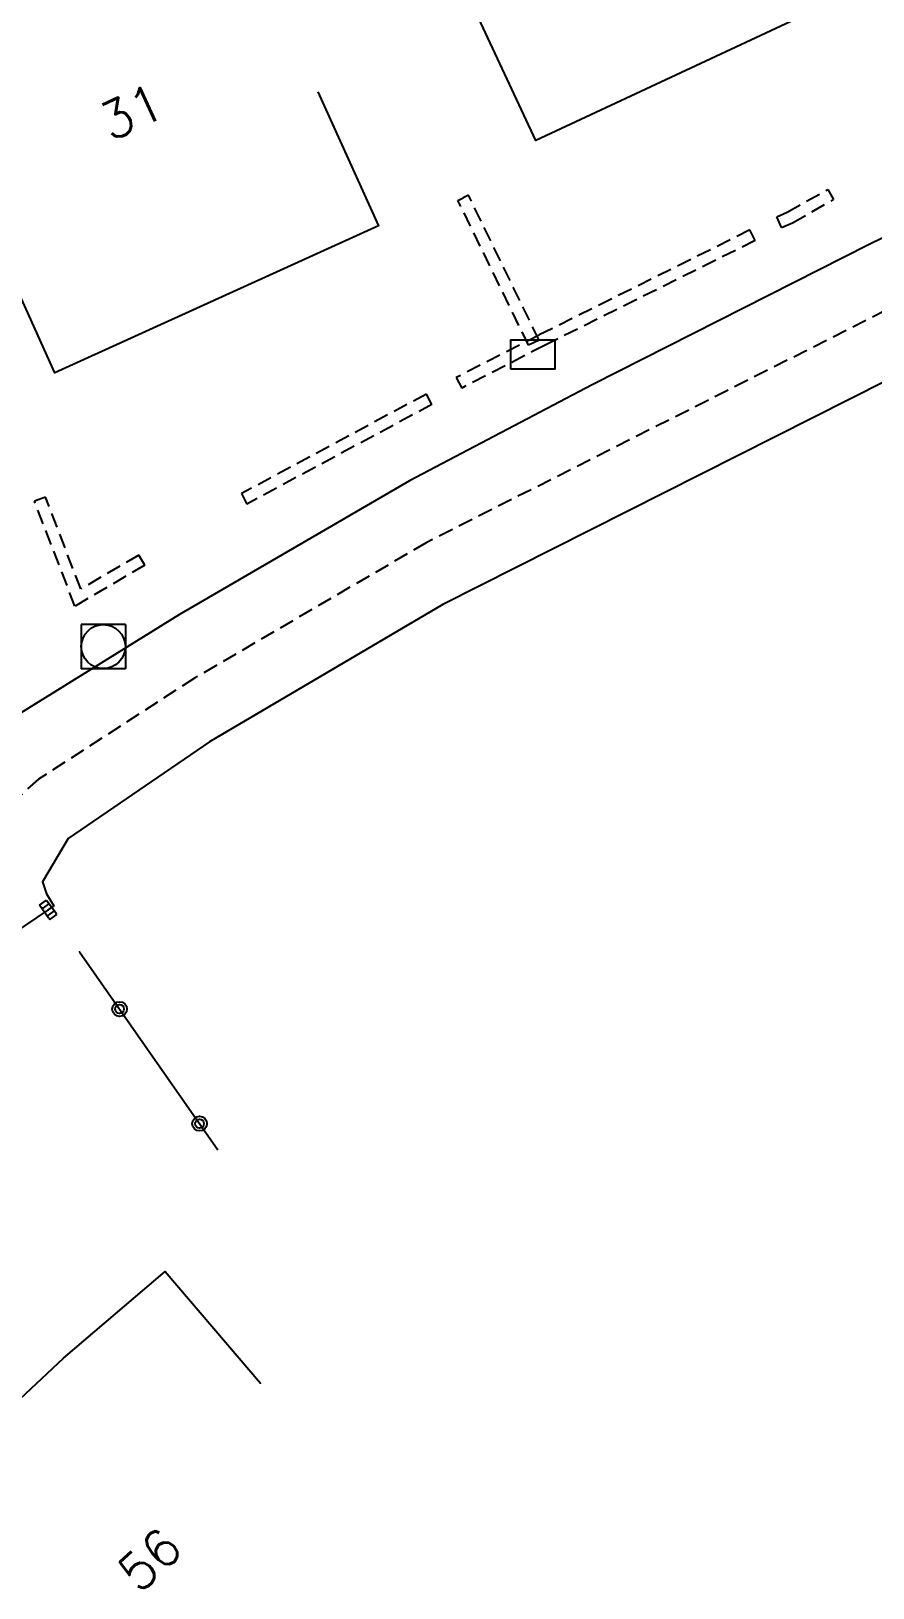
# Model space of a CAD drawing. Header units: millimetres. Extents: x 133000 to 134000, y 143000 to 144000.
# Drawn here: x 133682 to 133710.6, y 143072.4 to 143125.3 of the extents above; entities that cross this region are included whole.
import ezdxf
from ezdxf.enums import TextEntityAlignment as Align

# ---------------------------------------------------------------- set-up
doc = ezdxf.new("R2010")
doc.units = ezdxf.units.MM
doc.linetypes.add('DASHED', pattern=[0.75, 0.5, -0.25])
doc.layers.get('0').update_dxf_attribs({"linetype": 'CONTINUOUS'})
for name, color, linetype in [('W0001', 6, 'DASHED'), ('W0008', 7, 'CONTINUOUS'), ('W0100', 7, 'CONTINUOUS'), ('W0112', 1, 'DASHED'), ('W0322', 7, 'CONTINUOUS'), ('W0400', 7, 'CONTINUOUS'), ('W0420', 7, 'CONTINUOUS'), ('W0991', 7, 'CONTINUOUS'), ('W1471', 7, 'CONTINUOUS')]:
    doc.layers.add(name, color=color, linetype=linetype)
doc.styles.get("Standard").update_dxf_attribs({"font": 'romans.shx', "width": 0.85})

# ---------------------------------------------------------------- blocks, each defined once
blk = doc.blocks.new('T1471')
at = {"color": 0, "linetype": 'Continuous', "flags": 128}
blk.add_lwpolyline([(-0.75, -0.5), (-0.75, 0.5), (0.75, 0.5), (0.75, -0.5), (-0.75, -0.5)], dxfattribs=at)
blk = doc.blocks.new('T420')
for p, q in [((0.75, 0.75), (-0.75, 0.75)), ((-0.75, 0.75), (-0.75, -0.75)), ((0.75, 0.75), (0.75, -0.75)), ((0.75, -0.75), (-0.75, -0.75))]:
    blk.add_line(p, q)
blk.add_ellipse((0, 0), major_axis=(-0.53, 0.53), ratio=1, start_param=3.926991, end_param=10.210176)
blk = doc.blocks.new('T400')
for p, q in [((-0.15, 0.3), (0.15, 0.3)), ((-0.15, -0.25), (-0.15, 0.3)), ((-0.15, 0.15), (0.15, 0.15)), ((-0.15, 0), (0.15, 0)), ((0.15, 0.3), (0.15, -0.25)), ((-0.15, -0.15), (0.15, -0.15)), ((-0.15, -0.25), (-0.15, -0.3)), ((-0.15, -0.3), (0.15, -0.3)), ((0.15, -0.3), (0.15, -0.25))]:
    blk.add_line(p, q)
blk = doc.blocks.new('t322o')
at = {"color": 0, "linetype": 'Continuous'}
for radius in [0.25, 0.15]:
    blk.add_circle((0, 0), radius, dxfattribs=at)

msp = doc.modelspace()

# ---------------------------------------------------------------- linework, layer by layer
at = {"layer": 'W0001'}
msp.add_lwpolyline([(133887.803, 143192.712), (133877.226, 143188.392), (133866.134, 143185.24), (133855.597, 143181.194), (133818.551, 143166.504), (133782.756, 143149.812), (133755.214, 143136.942), (133717.738, 143119.203), (133695.428, 143107.929), (133687.553, 143103.323), (133682.256, 143099.888), (133676.916, 143095.236), (133663.406, 143083.184)], dxfattribs=at)
at = {"layer": 'W0008'}
for points in [[(133719.338, 143122.366), (133710.481, 143118.07), (133701.068, 143113.3), (133694.861, 143110.03), (133687.04, 143105.485), (133681.259, 143101.9), (133676.96, 143098.964), (133674.698, 143097.338), (133674.301, 143097.038), (133670.969, 143094.287), (133668.825, 143092.415), (133665.509, 143089.35), (133661.319, 143085.356)], [(133721.124, 143118.507), (133695.995, 143105.828), (133688.066, 143101.161), (133683.254, 143097.875), (133682.383, 143096.401), (133682.519, 143095.991), (133682.776, 143095.589), (133682.582, 143095.449), (133679.133, 143093.133), (133676.423, 143091.17), (133674.575, 143089.602), (133669.938, 143085.233), (133665.492, 143081.011)]]:
    msp.add_lwpolyline(points, dxfattribs=at)
at = {"layer": 'W0100'}
for points in [[(133710.037, 143126.69), (133699.154, 143121.599), (133697.036, 143126.128)], [(133691.741, 143123.252), (133693.807, 143118.698), (133682.809, 143113.709), (133680.743, 143118.262)], [(133676.469, 143074.005), (133683.1, 143080.213), (133686.554, 143083.163), (133689.801, 143079.361), (133689.801, 143079.361), (133689.801, 143079.361), (133689.801, 143079.361), (133689.801, 143079.361), (133689.801, 143079.361), (133689.801, 143079.361), (133689.801, 143079.361), (133689.801, 143079.361), (133689.801, 143079.361), (133689.801, 143079.361), (133689.801, 143079.361), (133689.801, 143079.361), (133689.801, 143079.361), (133689.801, 143079.361), (133689.801, 143079.361), (133689.801, 143079.361), (133689.801, 143079.361), (133689.801, 143079.361), (133689.801, 143079.361), (133689.801, 143079.361), (133689.801, 143079.361), (133689.801, 143079.361), (133689.801, 143079.361), (133689.801, 143079.361), (133689.801, 143079.361), (133689.801, 143079.361), (133689.801, 143079.361), (133689.801, 143079.361), (133689.801, 143079.361), (133689.801, 143079.361), (133689.801, 143079.361), (133689.801, 143079.361), (133689.801, 143079.361), (133689.801, 143079.361), (133689.801, 143079.361), (133689.801, 143079.361), (133689.801, 143079.361), (133689.801, 143079.361), (133689.801, 143079.361), (133689.801, 143079.361), (133689.801, 143079.361), (133689.801, 143079.361), (133689.801, 143079.361), (133689.801, 143079.361), (133689.801, 143079.361), (133689.801, 143079.361), (133689.801, 143079.361), (133689.801, 143079.361), (133689.801, 143079.361), (133689.801, 143079.361), (133689.801, 143079.361), (133689.801, 143079.361), (133689.801, 143079.361), (133689.801, 143079.361), (133689.801, 143079.361), (133689.801, 143079.361), (133689.801, 143079.361), (133689.801, 143079.361), (133689.801, 143079.361), (133689.801, 143079.361), (133689.801, 143079.361), (133689.801, 143079.361), (133689.801, 143079.361), (133689.801, 143079.361), (133689.801, 143079.361), (133689.801, 143079.361), (133689.801, 143079.361), (133689.801, 143079.361), (133689.801, 143079.361), (133689.801, 143079.361), (133689.801, 143079.361), (133689.801, 143079.361), (133689.801, 143079.361), (133689.801, 143079.361), (133689.801, 143079.361), (133689.801, 143079.361), (133689.801, 143079.361), (133689.801, 143079.361), (133689.801, 143079.361), (133689.801, 143079.361), (133689.801, 143079.361), (133689.801, 143079.361), (133689.801, 143079.361), (133689.801, 143079.361), (133689.801, 143079.361), (133689.801, 143079.361), (133689.801, 143079.361), (133689.801, 143079.361), (133689.801, 143079.361), (133689.801, 143079.361), (133689.801, 143079.361), (133689.801, 143079.361), (133689.801, 143079.361), (133689.801, 143079.361), (133689.801, 143079.361), (133689.801, 143079.361), (133689.801, 143079.361), (133689.801, 143079.361), (133689.801, 143079.361), (133689.801, 143079.361), (133689.801, 143079.361), (133689.801, 143079.361), (133689.801, 143079.361), (133689.801, 143079.361), (133689.801, 143079.361), (133689.801, 143079.361), (133689.801, 143079.361), (133689.801, 143079.361), (133689.801, 143079.361), (133689.801, 143079.361), (133689.801, 143079.361), (133689.801, 143079.361), (133689.801, 143079.361), (133689.801, 143079.361), (133689.801, 143079.361)]]:
    msp.add_lwpolyline(points, dxfattribs=at)
at = {"layer": 'W0112'}
for points in [[(133699.265, 143114.819), (133698.905, 143114.643), (133696.506, 143119.564), (133696.686, 143119.651), (133696.686, 143119.651), (133696.686, 143119.651), (133696.686, 143119.651), (133696.686, 143119.651), (133696.686, 143119.651), (133696.686, 143119.651), (133696.686, 143119.651), (133696.686, 143119.651), (133696.686, 143119.651), (133696.686, 143119.651), (133696.686, 143119.651), (133696.686, 143119.651), (133696.686, 143119.651), (133696.686, 143119.651), (133696.686, 143119.651), (133696.686, 143119.651), (133696.686, 143119.651), (133696.686, 143119.651), (133696.686, 143119.651), (133696.686, 143119.651), (133696.686, 143119.651), (133696.686, 143119.651), (133696.686, 143119.651), (133696.686, 143119.651), (133696.686, 143119.651), (133696.686, 143119.651), (133696.686, 143119.651), (133696.686, 143119.651), (133696.686, 143119.651), (133696.686, 143119.651), (133696.686, 143119.651), (133696.686, 143119.651), (133696.686, 143119.651), (133696.686, 143119.651), (133696.686, 143119.651), (133696.686, 143119.651), (133696.686, 143119.651), (133696.686, 143119.651), (133696.686, 143119.651), (133696.686, 143119.651), (133696.686, 143119.651), (133696.686, 143119.651), (133696.686, 143119.651), (133696.686, 143119.651), (133696.686, 143119.651), (133696.686, 143119.651), (133696.686, 143119.651), (133696.686, 143119.651), (133696.686, 143119.651), (133696.686, 143119.651), (133696.686, 143119.651), (133696.686, 143119.651), (133696.686, 143119.651), (133696.686, 143119.651), (133696.686, 143119.651), (133696.686, 143119.651), (133696.686, 143119.651), (133696.686, 143119.651), (133696.686, 143119.651), (133696.686, 143119.651), (133696.686, 143119.651), (133696.686, 143119.651), (133696.686, 143119.651), (133696.686, 143119.651), (133696.686, 143119.651), (133696.686, 143119.651), (133696.686, 143119.651), (133696.686, 143119.651), (133696.686, 143119.651), (133696.686, 143119.651), (133696.686, 143119.651), (133696.686, 143119.651), (133696.686, 143119.651), (133696.686, 143119.651), (133696.686, 143119.651), (133696.686, 143119.651), (133696.686, 143119.651), (133696.686, 143119.651), (133696.686, 143119.651), (133696.686, 143119.651), (133696.686, 143119.651), (133696.686, 143119.651), (133696.686, 143119.651), (133696.686, 143119.651), (133696.686, 143119.651), (133696.686, 143119.651), (133696.686, 143119.651), (133696.686, 143119.651), (133696.686, 143119.651), (133696.686, 143119.651), (133696.686, 143119.651), (133696.686, 143119.651), (133696.686, 143119.651), (133696.686, 143119.651), (133696.686, 143119.651), (133696.686, 143119.651), (133696.686, 143119.651), (133696.686, 143119.651), (133696.686, 143119.651), (133696.686, 143119.651), (133696.686, 143119.651), (133696.686, 143119.651), (133696.686, 143119.651), (133696.686, 143119.651), (133696.686, 143119.651), (133696.686, 143119.651), (133696.686, 143119.651), (133696.686, 143119.651), (133696.686, 143119.651), (133696.686, 143119.651), (133696.686, 143119.651), (133696.686, 143119.651), (133696.686, 143119.651), (133696.686, 143119.651), (133696.686, 143119.651), (133696.686, 143119.651)], [(133699.265, 143114.819), (133696.865, 143119.739), (133696.686, 143119.651), (133696.686, 143119.651), (133696.686, 143119.651), (133696.686, 143119.651), (133696.686, 143119.651), (133696.686, 143119.651), (133696.686, 143119.651), (133696.686, 143119.651), (133696.686, 143119.651), (133696.686, 143119.651), (133696.686, 143119.651), (133696.686, 143119.651), (133696.686, 143119.651), (133696.686, 143119.651), (133696.686, 143119.651), (133696.686, 143119.651), (133696.686, 143119.651), (133696.686, 143119.651), (133696.686, 143119.651), (133696.686, 143119.651), (133696.686, 143119.651), (133696.686, 143119.651), (133696.686, 143119.651), (133696.686, 143119.651), (133696.686, 143119.651), (133696.686, 143119.651), (133696.686, 143119.651), (133696.686, 143119.651), (133696.686, 143119.651), (133696.686, 143119.651), (133696.686, 143119.651), (133696.686, 143119.651), (133696.686, 143119.651), (133696.686, 143119.651), (133696.686, 143119.651), (133696.686, 143119.651), (133696.686, 143119.651), (133696.686, 143119.651), (133696.686, 143119.651), (133696.686, 143119.651), (133696.686, 143119.651), (133696.686, 143119.651), (133696.686, 143119.651), (133696.686, 143119.651), (133696.686, 143119.651), (133696.686, 143119.651), (133696.686, 143119.651), (133696.686, 143119.651), (133696.686, 143119.651), (133696.686, 143119.651), (133696.686, 143119.651), (133696.686, 143119.651), (133696.686, 143119.651), (133696.686, 143119.651), (133696.686, 143119.651), (133696.686, 143119.651), (133696.686, 143119.651), (133696.686, 143119.651), (133696.686, 143119.651), (133696.686, 143119.651), (133696.686, 143119.651), (133696.686, 143119.651), (133696.686, 143119.651), (133696.686, 143119.651), (133696.686, 143119.651), (133696.686, 143119.651), (133696.686, 143119.651), (133696.686, 143119.651), (133696.686, 143119.651), (133696.686, 143119.651), (133696.686, 143119.651), (133696.686, 143119.651), (133696.686, 143119.651), (133696.686, 143119.651), (133696.686, 143119.651), (133696.686, 143119.651), (133696.686, 143119.651), (133696.686, 143119.651), (133696.686, 143119.651), (133696.686, 143119.651), (133696.686, 143119.651), (133696.686, 143119.651), (133696.686, 143119.651), (133696.686, 143119.651), (133696.686, 143119.651), (133696.686, 143119.651), (133696.686, 143119.651), (133696.686, 143119.651), (133696.686, 143119.651), (133696.686, 143119.651), (133696.686, 143119.651), (133696.686, 143119.651), (133696.686, 143119.651), (133696.686, 143119.651), (133696.686, 143119.651), (133696.686, 143119.651), (133696.686, 143119.651), (133696.686, 143119.651), (133696.686, 143119.651), (133696.686, 143119.651), (133696.686, 143119.651), (133696.686, 143119.651), (133696.686, 143119.651), (133696.686, 143119.651), (133696.686, 143119.651), (133696.686, 143119.651), (133696.686, 143119.651), (133696.686, 143119.651), (133696.686, 143119.651), (133696.686, 143119.651), (133696.686, 143119.651), (133696.686, 143119.651), (133696.686, 143119.651), (133696.686, 143119.651), (133696.686, 143119.651), (133696.686, 143119.651), (133696.686, 143119.651), (133696.686, 143119.651)], [(133707.502, 143118.642), (133707.343, 143119.009), (133707.703, 143119.165), (133709.077, 143119.94), (133709.274, 143119.592), (133709.274, 143119.592), (133709.274, 143119.592), (133709.274, 143119.592), (133709.274, 143119.592), (133709.274, 143119.592), (133709.274, 143119.592), (133709.274, 143119.592), (133709.274, 143119.592), (133709.274, 143119.592), (133709.274, 143119.592), (133709.274, 143119.592), (133709.274, 143119.592), (133709.274, 143119.592), (133709.274, 143119.592), (133709.274, 143119.592), (133709.274, 143119.592), (133709.274, 143119.592), (133709.274, 143119.592), (133709.274, 143119.592), (133709.274, 143119.592), (133709.274, 143119.592), (133709.274, 143119.592), (133709.274, 143119.592), (133709.274, 143119.592), (133709.274, 143119.592), (133709.274, 143119.592), (133709.274, 143119.592), (133709.274, 143119.592), (133709.274, 143119.592), (133709.274, 143119.592), (133709.274, 143119.592), (133709.274, 143119.592), (133709.274, 143119.592), (133709.274, 143119.592), (133709.274, 143119.592), (133709.274, 143119.592), (133709.274, 143119.592), (133709.274, 143119.592), (133709.274, 143119.592), (133709.274, 143119.592), (133709.274, 143119.592), (133709.274, 143119.592), (133709.274, 143119.592), (133709.274, 143119.592), (133709.274, 143119.592), (133709.274, 143119.592), (133709.274, 143119.592), (133709.274, 143119.592), (133709.274, 143119.592), (133709.274, 143119.592), (133709.274, 143119.592), (133709.274, 143119.592), (133709.274, 143119.592), (133709.274, 143119.592), (133709.274, 143119.592), (133709.274, 143119.592), (133709.274, 143119.592), (133709.274, 143119.592), (133709.274, 143119.592), (133709.274, 143119.592), (133709.274, 143119.592), (133709.274, 143119.592), (133709.274, 143119.592), (133709.274, 143119.592), (133709.274, 143119.592), (133709.274, 143119.592), (133709.274, 143119.592), (133709.274, 143119.592), (133709.274, 143119.592), (133709.274, 143119.592), (133709.274, 143119.592), (133709.274, 143119.592), (133709.274, 143119.592), (133709.274, 143119.592), (133709.274, 143119.592), (133709.274, 143119.592), (133709.274, 143119.592), (133709.274, 143119.592), (133709.274, 143119.592), (133709.274, 143119.592), (133709.274, 143119.592), (133709.274, 143119.592), (133709.274, 143119.592), (133709.274, 143119.592), (133709.274, 143119.592), (133709.274, 143119.592), (133709.274, 143119.592), (133709.274, 143119.592), (133709.274, 143119.592), (133709.274, 143119.592), (133709.274, 143119.592), (133709.274, 143119.592), (133709.274, 143119.592), (133709.274, 143119.592), (133709.274, 143119.592), (133709.274, 143119.592), (133709.274, 143119.592), (133709.274, 143119.592), (133709.274, 143119.592), (133709.274, 143119.592), (133709.274, 143119.592), (133709.274, 143119.592), (133709.274, 143119.592), (133709.274, 143119.592), (133709.274, 143119.592), (133709.274, 143119.592), (133709.274, 143119.592), (133709.274, 143119.592), (133709.274, 143119.592), (133709.274, 143119.592), (133709.274, 143119.592), (133709.274, 143119.592), (133709.274, 143119.592), (133709.274, 143119.592), (133709.274, 143119.592)], [(133707.502, 143118.642), (133707.882, 143118.806), (133709.274, 143119.592), (133709.274, 143119.592), (133709.274, 143119.592), (133709.274, 143119.592), (133709.274, 143119.592), (133709.274, 143119.592), (133709.274, 143119.592), (133709.274, 143119.592), (133709.274, 143119.592), (133709.274, 143119.592), (133709.274, 143119.592), (133709.274, 143119.592), (133709.274, 143119.592), (133709.274, 143119.592), (133709.274, 143119.592), (133709.274, 143119.592), (133709.274, 143119.592), (133709.274, 143119.592), (133709.274, 143119.592), (133709.274, 143119.592), (133709.274, 143119.592), (133709.274, 143119.592), (133709.274, 143119.592), (133709.274, 143119.592), (133709.274, 143119.592), (133709.274, 143119.592), (133709.274, 143119.592), (133709.274, 143119.592), (133709.274, 143119.592), (133709.274, 143119.592), (133709.274, 143119.592), (133709.274, 143119.592), (133709.274, 143119.592), (133709.274, 143119.592), (133709.274, 143119.592), (133709.274, 143119.592), (133709.274, 143119.592), (133709.274, 143119.592), (133709.274, 143119.592), (133709.274, 143119.592), (133709.274, 143119.592), (133709.274, 143119.592), (133709.274, 143119.592), (133709.274, 143119.592), (133709.274, 143119.592), (133709.274, 143119.592), (133709.274, 143119.592), (133709.274, 143119.592), (133709.274, 143119.592), (133709.274, 143119.592), (133709.274, 143119.592), (133709.274, 143119.592), (133709.274, 143119.592), (133709.274, 143119.592), (133709.274, 143119.592), (133709.274, 143119.592), (133709.274, 143119.592), (133709.274, 143119.592), (133709.274, 143119.592), (133709.274, 143119.592), (133709.274, 143119.592), (133709.274, 143119.592), (133709.274, 143119.592), (133709.274, 143119.592), (133709.274, 143119.592), (133709.274, 143119.592), (133709.274, 143119.592), (133709.274, 143119.592), (133709.274, 143119.592), (133709.274, 143119.592), (133709.274, 143119.592), (133709.274, 143119.592), (133709.274, 143119.592), (133709.274, 143119.592), (133709.274, 143119.592), (133709.274, 143119.592), (133709.274, 143119.592), (133709.274, 143119.592), (133709.274, 143119.592), (133709.274, 143119.592), (133709.274, 143119.592), (133709.274, 143119.592), (133709.274, 143119.592), (133709.274, 143119.592), (133709.274, 143119.592), (133709.274, 143119.592), (133709.274, 143119.592), (133709.274, 143119.592), (133709.274, 143119.592), (133709.274, 143119.592), (133709.274, 143119.592), (133709.274, 143119.592), (133709.274, 143119.592), (133709.274, 143119.592), (133709.274, 143119.592), (133709.274, 143119.592), (133709.274, 143119.592), (133709.274, 143119.592), (133709.274, 143119.592), (133709.274, 143119.592), (133709.274, 143119.592), (133709.274, 143119.592), (133709.274, 143119.592), (133709.274, 143119.592), (133709.274, 143119.592), (133709.274, 143119.592), (133709.274, 143119.592), (133709.274, 143119.592), (133709.274, 143119.592), (133709.274, 143119.592), (133709.274, 143119.592), (133709.274, 143119.592), (133709.274, 143119.592), (133709.274, 143119.592), (133709.274, 143119.592), (133709.274, 143119.592), (133709.274, 143119.592), (133709.274, 143119.592)], [(133706.612, 143118.201), (133706.434, 143118.559), (133699.267, 143114.987), (133696.452, 143113.544), (133696.635, 143113.188), (133696.635, 143113.188), (133696.635, 143113.188), (133696.635, 143113.188), (133696.635, 143113.188), (133696.635, 143113.188), (133696.635, 143113.188), (133696.635, 143113.188), (133696.635, 143113.188), (133696.635, 143113.188), (133696.635, 143113.188), (133696.635, 143113.188), (133696.635, 143113.188), (133696.635, 143113.188), (133696.635, 143113.188), (133696.635, 143113.188), (133696.635, 143113.188), (133696.635, 143113.188), (133696.635, 143113.188), (133696.635, 143113.188), (133696.635, 143113.188), (133696.635, 143113.188), (133696.635, 143113.188), (133696.635, 143113.188), (133696.635, 143113.188), (133696.635, 143113.188), (133696.635, 143113.188), (133696.635, 143113.188), (133696.635, 143113.188), (133696.635, 143113.188), (133696.635, 143113.188), (133696.635, 143113.188), (133696.635, 143113.188), (133696.635, 143113.188), (133696.635, 143113.188), (133696.635, 143113.188), (133696.635, 143113.188), (133696.635, 143113.188), (133696.635, 143113.188), (133696.635, 143113.188), (133696.635, 143113.188), (133696.635, 143113.188), (133696.635, 143113.188), (133696.635, 143113.188), (133696.635, 143113.188), (133696.635, 143113.188), (133696.635, 143113.188), (133696.635, 143113.188), (133696.635, 143113.188), (133696.635, 143113.188), (133696.635, 143113.188), (133696.635, 143113.188), (133696.635, 143113.188), (133696.635, 143113.188), (133696.635, 143113.188), (133696.635, 143113.188), (133696.635, 143113.188), (133696.635, 143113.188), (133696.635, 143113.188), (133696.635, 143113.188), (133696.635, 143113.188), (133696.635, 143113.188), (133696.635, 143113.188), (133696.635, 143113.188), (133696.635, 143113.188), (133696.635, 143113.188), (133696.635, 143113.188), (133696.635, 143113.188), (133696.635, 143113.188), (133696.635, 143113.188), (133696.635, 143113.188), (133696.635, 143113.188), (133696.635, 143113.188), (133696.635, 143113.188), (133696.635, 143113.188), (133696.635, 143113.188), (133696.635, 143113.188), (133696.635, 143113.188), (133696.635, 143113.188), (133696.635, 143113.188), (133696.635, 143113.188), (133696.635, 143113.188), (133696.635, 143113.188), (133696.635, 143113.188), (133696.635, 143113.188), (133696.635, 143113.188), (133696.635, 143113.188), (133696.635, 143113.188), (133696.635, 143113.188), (133696.635, 143113.188), (133696.635, 143113.188), (133696.635, 143113.188), (133696.635, 143113.188), (133696.635, 143113.188), (133696.635, 143113.188), (133696.635, 143113.188), (133696.635, 143113.188), (133696.635, 143113.188), (133696.635, 143113.188), (133696.635, 143113.188), (133696.635, 143113.188), (133696.635, 143113.188), (133696.635, 143113.188), (133696.635, 143113.188), (133696.635, 143113.188), (133696.635, 143113.188), (133696.635, 143113.188), (133696.635, 143113.188), (133696.635, 143113.188), (133696.635, 143113.188), (133696.635, 143113.188), (133696.635, 143113.188), (133696.635, 143113.188), (133696.635, 143113.188), (133696.635, 143113.188), (133696.635, 143113.188)], [(133706.612, 143118.201), (133699.447, 143114.63), (133696.635, 143113.188), (133696.635, 143113.188), (133696.635, 143113.188), (133696.635, 143113.188), (133696.635, 143113.188), (133696.635, 143113.188), (133696.635, 143113.188), (133696.635, 143113.188), (133696.635, 143113.188), (133696.635, 143113.188), (133696.635, 143113.188), (133696.635, 143113.188), (133696.635, 143113.188), (133696.635, 143113.188), (133696.635, 143113.188), (133696.635, 143113.188), (133696.635, 143113.188), (133696.635, 143113.188), (133696.635, 143113.188), (133696.635, 143113.188), (133696.635, 143113.188), (133696.635, 143113.188), (133696.635, 143113.188), (133696.635, 143113.188), (133696.635, 143113.188), (133696.635, 143113.188), (133696.635, 143113.188), (133696.635, 143113.188), (133696.635, 143113.188), (133696.635, 143113.188), (133696.635, 143113.188), (133696.635, 143113.188), (133696.635, 143113.188), (133696.635, 143113.188), (133696.635, 143113.188), (133696.635, 143113.188), (133696.635, 143113.188), (133696.635, 143113.188), (133696.635, 143113.188), (133696.635, 143113.188), (133696.635, 143113.188), (133696.635, 143113.188), (133696.635, 143113.188), (133696.635, 143113.188), (133696.635, 143113.188), (133696.635, 143113.188), (133696.635, 143113.188), (133696.635, 143113.188), (133696.635, 143113.188), (133696.635, 143113.188), (133696.635, 143113.188), (133696.635, 143113.188), (133696.635, 143113.188), (133696.635, 143113.188), (133696.635, 143113.188), (133696.635, 143113.188), (133696.635, 143113.188), (133696.635, 143113.188), (133696.635, 143113.188), (133696.635, 143113.188), (133696.635, 143113.188), (133696.635, 143113.188), (133696.635, 143113.188), (133696.635, 143113.188), (133696.635, 143113.188), (133696.635, 143113.188), (133696.635, 143113.188), (133696.635, 143113.188), (133696.635, 143113.188), (133696.635, 143113.188), (133696.635, 143113.188), (133696.635, 143113.188), (133696.635, 143113.188), (133696.635, 143113.188), (133696.635, 143113.188), (133696.635, 143113.188), (133696.635, 143113.188), (133696.635, 143113.188), (133696.635, 143113.188), (133696.635, 143113.188), (133696.635, 143113.188), (133696.635, 143113.188), (133696.635, 143113.188), (133696.635, 143113.188), (133696.635, 143113.188), (133696.635, 143113.188), (133696.635, 143113.188), (133696.635, 143113.188), (133696.635, 143113.188), (133696.635, 143113.188), (133696.635, 143113.188), (133696.635, 143113.188), (133696.635, 143113.188), (133696.635, 143113.188), (133696.635, 143113.188), (133696.635, 143113.188), (133696.635, 143113.188), (133696.635, 143113.188), (133696.635, 143113.188), (133696.635, 143113.188), (133696.635, 143113.188), (133696.635, 143113.188), (133696.635, 143113.188), (133696.635, 143113.188), (133696.635, 143113.188), (133696.635, 143113.188), (133696.635, 143113.188), (133696.635, 143113.188), (133696.635, 143113.188), (133696.635, 143113.188), (133696.635, 143113.188), (133696.635, 143113.188), (133696.635, 143113.188), (133696.635, 143113.188), (133696.635, 143113.188), (133696.635, 143113.188), (133696.635, 143113.188), (133696.635, 143113.188)], [(133695.625, 143112.629), (133695.436, 143112.982), (133689.148, 143109.597), (133689.337, 143109.245), (133689.337, 143109.245), (133689.337, 143109.245), (133689.337, 143109.245), (133689.337, 143109.245), (133689.337, 143109.245), (133689.337, 143109.245), (133689.337, 143109.245), (133689.337, 143109.245), (133689.337, 143109.245), (133689.337, 143109.245), (133689.337, 143109.245), (133689.337, 143109.245), (133689.337, 143109.245), (133689.337, 143109.245), (133689.337, 143109.245), (133689.337, 143109.245), (133689.337, 143109.245), (133689.337, 143109.245), (133689.337, 143109.245), (133689.337, 143109.245), (133689.337, 143109.245), (133689.337, 143109.245), (133689.337, 143109.245), (133689.337, 143109.245), (133689.337, 143109.245), (133689.337, 143109.245), (133689.337, 143109.245), (133689.337, 143109.245), (133689.337, 143109.245), (133689.337, 143109.245), (133689.337, 143109.245), (133689.337, 143109.245), (133689.337, 143109.245), (133689.337, 143109.245), (133689.337, 143109.245), (133689.337, 143109.245), (133689.337, 143109.245), (133689.337, 143109.245), (133689.337, 143109.245), (133689.337, 143109.245), (133689.337, 143109.245), (133689.337, 143109.245), (133689.337, 143109.245), (133689.337, 143109.245), (133689.337, 143109.245), (133689.337, 143109.245), (133689.337, 143109.245), (133689.337, 143109.245), (133689.337, 143109.245), (133689.337, 143109.245), (133689.337, 143109.245), (133689.337, 143109.245), (133689.337, 143109.245), (133689.337, 143109.245), (133689.337, 143109.245), (133689.337, 143109.245), (133689.337, 143109.245), (133689.337, 143109.245), (133689.337, 143109.245), (133689.337, 143109.245), (133689.337, 143109.245), (133689.337, 143109.245), (133689.337, 143109.245), (133689.337, 143109.245), (133689.337, 143109.245), (133689.337, 143109.245), (133689.337, 143109.245), (133689.337, 143109.245), (133689.337, 143109.245), (133689.337, 143109.245), (133689.337, 143109.245), (133689.337, 143109.245), (133689.337, 143109.245), (133689.337, 143109.245), (133689.337, 143109.245), (133689.337, 143109.245), (133689.337, 143109.245), (133689.337, 143109.245), (133689.337, 143109.245), (133689.337, 143109.245), (133689.337, 143109.245), (133689.337, 143109.245), (133689.337, 143109.245), (133689.337, 143109.245), (133689.337, 143109.245), (133689.337, 143109.245), (133689.337, 143109.245), (133689.337, 143109.245), (133689.337, 143109.245), (133689.337, 143109.245), (133689.337, 143109.245), (133689.337, 143109.245), (133689.337, 143109.245), (133689.337, 143109.245), (133689.337, 143109.245), (133689.337, 143109.245), (133689.337, 143109.245), (133689.337, 143109.245), (133689.337, 143109.245), (133689.337, 143109.245), (133689.337, 143109.245), (133689.337, 143109.245), (133689.337, 143109.245), (133689.337, 143109.245), (133689.337, 143109.245), (133689.337, 143109.245), (133689.337, 143109.245), (133689.337, 143109.245), (133689.337, 143109.245), (133689.337, 143109.245), (133689.337, 143109.245), (133689.337, 143109.245), (133689.337, 143109.245), (133689.337, 143109.245), (133689.337, 143109.245), (133689.337, 143109.245)], [(133695.625, 143112.629), (133689.337, 143109.245), (133689.337, 143109.245), (133689.337, 143109.245), (133689.337, 143109.245), (133689.337, 143109.245), (133689.337, 143109.245), (133689.337, 143109.245), (133689.337, 143109.245), (133689.337, 143109.245), (133689.337, 143109.245), (133689.337, 143109.245), (133689.337, 143109.245), (133689.337, 143109.245), (133689.337, 143109.245), (133689.337, 143109.245), (133689.337, 143109.245), (133689.337, 143109.245), (133689.337, 143109.245), (133689.337, 143109.245), (133689.337, 143109.245), (133689.337, 143109.245), (133689.337, 143109.245), (133689.337, 143109.245), (133689.337, 143109.245), (133689.337, 143109.245), (133689.337, 143109.245), (133689.337, 143109.245), (133689.337, 143109.245), (133689.337, 143109.245), (133689.337, 143109.245), (133689.337, 143109.245), (133689.337, 143109.245), (133689.337, 143109.245), (133689.337, 143109.245), (133689.337, 143109.245), (133689.337, 143109.245), (133689.337, 143109.245), (133689.337, 143109.245), (133689.337, 143109.245), (133689.337, 143109.245), (133689.337, 143109.245), (133689.337, 143109.245), (133689.337, 143109.245), (133689.337, 143109.245), (133689.337, 143109.245), (133689.337, 143109.245), (133689.337, 143109.245), (133689.337, 143109.245), (133689.337, 143109.245), (133689.337, 143109.245), (133689.337, 143109.245), (133689.337, 143109.245), (133689.337, 143109.245), (133689.337, 143109.245), (133689.337, 143109.245), (133689.337, 143109.245), (133689.337, 143109.245), (133689.337, 143109.245), (133689.337, 143109.245), (133689.337, 143109.245), (133689.337, 143109.245), (133689.337, 143109.245), (133689.337, 143109.245), (133689.337, 143109.245), (133689.337, 143109.245), (133689.337, 143109.245), (133689.337, 143109.245), (133689.337, 143109.245), (133689.337, 143109.245), (133689.337, 143109.245), (133689.337, 143109.245), (133689.337, 143109.245), (133689.337, 143109.245), (133689.337, 143109.245), (133689.337, 143109.245), (133689.337, 143109.245), (133689.337, 143109.245), (133689.337, 143109.245), (133689.337, 143109.245), (133689.337, 143109.245), (133689.337, 143109.245), (133689.337, 143109.245), (133689.337, 143109.245), (133689.337, 143109.245), (133689.337, 143109.245), (133689.337, 143109.245), (133689.337, 143109.245), (133689.337, 143109.245), (133689.337, 143109.245), (133689.337, 143109.245), (133689.337, 143109.245), (133689.337, 143109.245), (133689.337, 143109.245), (133689.337, 143109.245), (133689.337, 143109.245), (133689.337, 143109.245), (133689.337, 143109.245), (133689.337, 143109.245), (133689.337, 143109.245), (133689.337, 143109.245), (133689.337, 143109.245), (133689.337, 143109.245), (133689.337, 143109.245), (133689.337, 143109.245), (133689.337, 143109.245), (133689.337, 143109.245), (133689.337, 143109.245), (133689.337, 143109.245), (133689.337, 143109.245), (133689.337, 143109.245), (133689.337, 143109.245), (133689.337, 143109.245), (133689.337, 143109.245), (133689.337, 143109.245), (133689.337, 143109.245), (133689.337, 143109.245), (133689.337, 143109.245), (133689.337, 143109.245), (133689.337, 143109.245)], [(133685.866, 143107.166), (133685.664, 143107.511), (133683.693, 143106.357), (133682.484, 143109.481), (133682.111, 143109.337), (133682.111, 143109.337), (133682.111, 143109.337), (133682.111, 143109.337), (133682.111, 143109.337), (133682.111, 143109.337), (133682.111, 143109.337), (133682.111, 143109.337), (133682.111, 143109.337), (133682.111, 143109.337), (133682.111, 143109.337), (133682.111, 143109.337), (133682.111, 143109.337), (133682.111, 143109.337), (133682.111, 143109.337), (133682.111, 143109.337), (133682.111, 143109.337), (133682.111, 143109.337), (133682.111, 143109.337), (133682.111, 143109.337), (133682.111, 143109.337), (133682.111, 143109.337), (133682.111, 143109.337), (133682.111, 143109.337), (133682.111, 143109.337), (133682.111, 143109.337), (133682.111, 143109.337), (133682.111, 143109.337), (133682.111, 143109.337), (133682.111, 143109.337), (133682.111, 143109.337), (133682.111, 143109.337), (133682.111, 143109.337), (133682.111, 143109.337), (133682.111, 143109.337), (133682.111, 143109.337), (133682.111, 143109.337), (133682.111, 143109.337), (133682.111, 143109.337), (133682.111, 143109.337), (133682.111, 143109.337), (133682.111, 143109.337), (133682.111, 143109.337), (133682.111, 143109.337), (133682.111, 143109.337), (133682.111, 143109.337), (133682.111, 143109.337), (133682.111, 143109.337), (133682.111, 143109.337), (133682.111, 143109.337), (133682.111, 143109.337), (133682.111, 143109.337), (133682.111, 143109.337), (133682.111, 143109.337), (133682.111, 143109.337), (133682.111, 143109.337), (133682.111, 143109.337), (133682.111, 143109.337), (133682.111, 143109.337), (133682.111, 143109.337), (133682.111, 143109.337), (133682.111, 143109.337), (133682.111, 143109.337), (133682.111, 143109.337), (133682.111, 143109.337), (133682.111, 143109.337), (133682.111, 143109.337), (133682.111, 143109.337), (133682.111, 143109.337), (133682.111, 143109.337), (133682.111, 143109.337), (133682.111, 143109.337), (133682.111, 143109.337), (133682.111, 143109.337), (133682.111, 143109.337), (133682.111, 143109.337), (133682.111, 143109.337), (133682.111, 143109.337), (133682.111, 143109.337), (133682.111, 143109.337), (133682.111, 143109.337), (133682.111, 143109.337), (133682.111, 143109.337), (133682.111, 143109.337), (133682.111, 143109.337), (133682.111, 143109.337), (133682.111, 143109.337), (133682.111, 143109.337), (133682.111, 143109.337), (133682.111, 143109.337), (133682.111, 143109.337), (133682.111, 143109.337), (133682.111, 143109.337), (133682.111, 143109.337), (133682.111, 143109.337), (133682.111, 143109.337), (133682.111, 143109.337), (133682.111, 143109.337), (133682.111, 143109.337), (133682.111, 143109.337), (133682.111, 143109.337), (133682.111, 143109.337), (133682.111, 143109.337), (133682.111, 143109.337), (133682.111, 143109.337), (133682.111, 143109.337), (133682.111, 143109.337), (133682.111, 143109.337), (133682.111, 143109.337), (133682.111, 143109.337), (133682.111, 143109.337), (133682.111, 143109.337), (133682.111, 143109.337), (133682.111, 143109.337), (133682.111, 143109.337), (133682.111, 143109.337)], [(133685.866, 143107.166), (133683.49, 143105.775), (133682.111, 143109.337), (133682.111, 143109.337), (133682.111, 143109.337), (133682.111, 143109.337), (133682.111, 143109.337), (133682.111, 143109.337), (133682.111, 143109.337), (133682.111, 143109.337), (133682.111, 143109.337), (133682.111, 143109.337), (133682.111, 143109.337), (133682.111, 143109.337), (133682.111, 143109.337), (133682.111, 143109.337), (133682.111, 143109.337), (133682.111, 143109.337), (133682.111, 143109.337), (133682.111, 143109.337), (133682.111, 143109.337), (133682.111, 143109.337), (133682.111, 143109.337), (133682.111, 143109.337), (133682.111, 143109.337), (133682.111, 143109.337), (133682.111, 143109.337), (133682.111, 143109.337), (133682.111, 143109.337), (133682.111, 143109.337), (133682.111, 143109.337), (133682.111, 143109.337), (133682.111, 143109.337), (133682.111, 143109.337), (133682.111, 143109.337), (133682.111, 143109.337), (133682.111, 143109.337), (133682.111, 143109.337), (133682.111, 143109.337), (133682.111, 143109.337), (133682.111, 143109.337), (133682.111, 143109.337), (133682.111, 143109.337), (133682.111, 143109.337), (133682.111, 143109.337), (133682.111, 143109.337), (133682.111, 143109.337), (133682.111, 143109.337), (133682.111, 143109.337), (133682.111, 143109.337), (133682.111, 143109.337), (133682.111, 143109.337), (133682.111, 143109.337), (133682.111, 143109.337), (133682.111, 143109.337), (133682.111, 143109.337), (133682.111, 143109.337), (133682.111, 143109.337), (133682.111, 143109.337), (133682.111, 143109.337), (133682.111, 143109.337), (133682.111, 143109.337), (133682.111, 143109.337), (133682.111, 143109.337), (133682.111, 143109.337), (133682.111, 143109.337), (133682.111, 143109.337), (133682.111, 143109.337), (133682.111, 143109.337), (133682.111, 143109.337), (133682.111, 143109.337), (133682.111, 143109.337), (133682.111, 143109.337), (133682.111, 143109.337), (133682.111, 143109.337), (133682.111, 143109.337), (133682.111, 143109.337), (133682.111, 143109.337), (133682.111, 143109.337), (133682.111, 143109.337), (133682.111, 143109.337), (133682.111, 143109.337), (133682.111, 143109.337), (133682.111, 143109.337), (133682.111, 143109.337), (133682.111, 143109.337), (133682.111, 143109.337), (133682.111, 143109.337), (133682.111, 143109.337), (133682.111, 143109.337), (133682.111, 143109.337), (133682.111, 143109.337), (133682.111, 143109.337), (133682.111, 143109.337), (133682.111, 143109.337), (133682.111, 143109.337), (133682.111, 143109.337), (133682.111, 143109.337), (133682.111, 143109.337), (133682.111, 143109.337), (133682.111, 143109.337), (133682.111, 143109.337), (133682.111, 143109.337), (133682.111, 143109.337), (133682.111, 143109.337), (133682.111, 143109.337), (133682.111, 143109.337), (133682.111, 143109.337), (133682.111, 143109.337), (133682.111, 143109.337), (133682.111, 143109.337), (133682.111, 143109.337), (133682.111, 143109.337), (133682.111, 143109.337), (133682.111, 143109.337), (133682.111, 143109.337), (133682.111, 143109.337), (133682.111, 143109.337), (133682.111, 143109.337), (133682.111, 143109.337)]]:
    msp.add_lwpolyline(points, dxfattribs=at)
at = {"layer": 'W0322'}
for points in [[(133683.646, 143094.026), (133683.646, 143094.026), (133683.646, 143094.026), (133683.646, 143094.026), (133683.646, 143094.026), (133683.646, 143094.026), (133683.646, 143094.026), (133683.646, 143094.026), (133683.646, 143094.026), (133683.646, 143094.026), (133683.646, 143094.026), (133683.646, 143094.026), (133683.646, 143094.026), (133683.646, 143094.026), (133683.646, 143094.026), (133683.646, 143094.026), (133683.646, 143094.026), (133683.646, 143094.026), (133683.646, 143094.026), (133683.646, 143094.026), (133683.646, 143094.026), (133683.646, 143094.026), (133683.646, 143094.026), (133683.646, 143094.026), (133683.646, 143094.026), (133683.646, 143094.026), (133683.646, 143094.026), (133683.646, 143094.026), (133683.646, 143094.026), (133683.646, 143094.026), (133683.646, 143094.026), (133683.646, 143094.026), (133683.646, 143094.026), (133683.646, 143094.026), (133683.646, 143094.026), (133683.646, 143094.026), (133683.646, 143094.026), (133683.646, 143094.026), (133683.646, 143094.026), (133683.646, 143094.026), (133683.646, 143094.026), (133683.646, 143094.026), (133683.646, 143094.026), (133683.646, 143094.026), (133683.646, 143094.026), (133683.646, 143094.026), (133683.646, 143094.026), (133683.646, 143094.026), (133683.646, 143094.026), (133683.646, 143094.026), (133683.646, 143094.026), (133683.646, 143094.026), (133683.646, 143094.026), (133683.646, 143094.026), (133683.646, 143094.026), (133683.646, 143094.026), (133683.646, 143094.026), (133683.646, 143094.026), (133683.646, 143094.026), (133683.646, 143094.026), (133683.646, 143094.026), (133683.646, 143094.026), (133683.646, 143094.026), (133683.646, 143094.026), (133683.646, 143094.026), (133683.646, 143094.026), (133683.646, 143094.026), (133683.646, 143094.026), (133683.646, 143094.026), (133683.646, 143094.026), (133683.646, 143094.026), (133683.646, 143094.026), (133683.646, 143094.026), (133683.646, 143094.026), (133683.646, 143094.026), (133683.646, 143094.026), (133683.646, 143094.026), (133683.646, 143094.026), (133683.646, 143094.026), (133683.646, 143094.026), (133683.646, 143094.026), (133683.646, 143094.026), (133683.646, 143094.026), (133683.646, 143094.026), (133683.646, 143094.026), (133683.646, 143094.026), (133683.646, 143094.026), (133683.646, 143094.026), (133683.646, 143094.026), (133683.646, 143094.026), (133683.646, 143094.026), (133683.646, 143094.026), (133683.646, 143094.026), (133683.646, 143094.026), (133683.646, 143094.026), (133683.646, 143094.026), (133683.646, 143094.026), (133683.646, 143094.026), (133683.646, 143094.026), (133683.646, 143094.026), (133683.646, 143094.026)], [(133683.646, 143094.026), (133683.646, 143094.026), (133683.646, 143094.026), (133683.646, 143094.026), (133683.646, 143094.026), (133683.646, 143094.026), (133683.646, 143094.026), (133683.646, 143094.026), (133683.646, 143094.026), (133683.646, 143094.026), (133683.646, 143094.026), (133683.646, 143094.026), (133683.646, 143094.026), (133683.646, 143094.026), (133683.646, 143094.026), (133683.646, 143094.026), (133683.646, 143094.026), (133683.646, 143094.026), (133683.646, 143094.026), (133688.347, 143087.293)]]:
    msp.add_lwpolyline(points, dxfattribs=at)

# ---------------------------------------------------------------- block references
at = {"layer": 'W0322', "rotation": 304.9227537170062}
for p in [(133685.006, 143092.079), (133687.725, 143088.184)]:
    msp.add_blockref('t322o', p, dxfattribs=at)
at = {"layer": 'W0400', "rotation": 35.82289695204886}
msp.add_blockref('T400', (133682.582, 143095.449), dxfattribs=at)
at = {"layer": 'W0420'}
msp.add_blockref('T420', (133684.454, 143104.398), dxfattribs=at)
at = {"layer": 'W1471'}
msp.add_blockref('T1471', (133699.054, 143114.325), dxfattribs=at)

# ---------------------------------------------------------------- texts
at = {"layer": 'W0991'}
for s, rotation, p in [('31', 24.4004, (133685.416, 143122.578)), ('56', 43.1199, (133686.029, 143073.367))]:
    msp.add_text(s, height=1.25, rotation=rotation, dxfattribs=at).set_placement(p, align=Align.MIDDLE)

doc.saveas('drawing.dxf')
